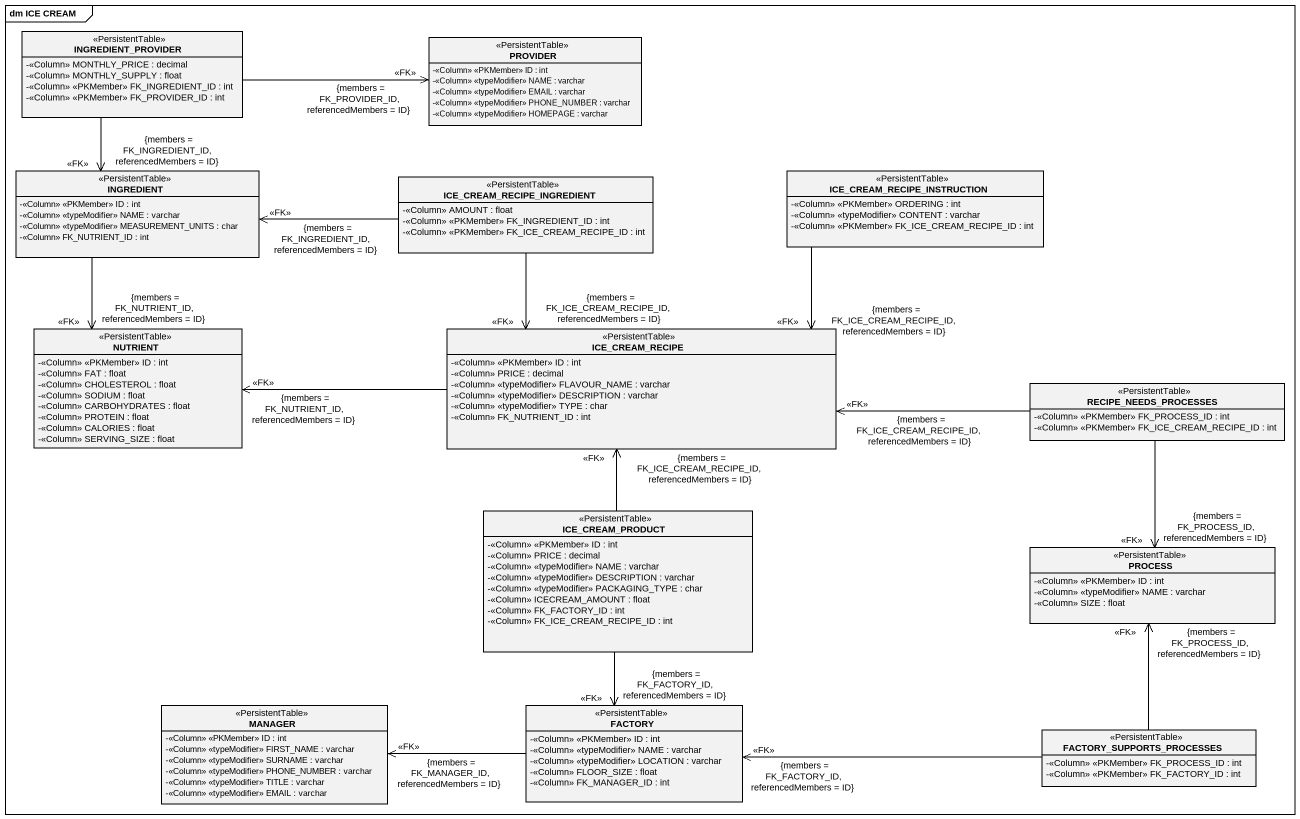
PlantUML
@startuml
mainframe dm ICE CREAM
hide circle
hide empty members
skinparam classAttributeIconSize 0
class INGREDIENT_PROVIDER <<PersistentTable>> {
  -<<Column>> MONTHLY_PRICE : decimal
  -<<Column>> MONTHLY_SUPPLY : float
  -<<Column>> <<PKMember>> FK_INGREDIENT_ID : int
  -<<Column>> <<PKMember>> FK_PROVIDER_ID : int
}
class PROVIDER <<PersistentTable>> {
  -<<Column>> <<PKMember>> ID : int
  -<<Column>> <<typeModifier>> NAME : varchar
  -<<Column>> <<typeModifier>> EMAIL : varchar
  -<<Column>> <<typeModifier>> PHONE_NUMBER : varchar
  -<<Column>> <<typeModifier>> HOMEPAGE : varchar
}
class INGREDIENT <<PersistentTable>> {
  -<<Column>> <<PKMember>> ID : int
  -<<Column>> <<typeModifier>> NAME : varchar
  -<<Column>> <<typeModifier>> MEASUREMENT_UNITS : char
  -<<Column>> FK_NUTRIENT_ID : int
}
class ICE_CREAM_RECIPE_INGREDIENT <<PersistentTable>> {
  -<<Column>> AMOUNT : float
  -<<Column>> <<PKMember>> FK_INGREDIENT_ID : int
  -<<Column>> <<PKMember>> FK_ICE_CREAM_RECIPE_ID : int
}
class ICE_CREAM_RECIPE_INSTRUCTION <<PersistentTable>> {
  -<<Column>> <<PKMember>> ORDERING : int
  -<<Column>> <<typeModifier>> CONTENT : varchar
  -<<Column>> <<PKMember>> FK_ICE_CREAM_RECIPE_ID : int
}
class NUTRIENT <<PersistentTable>> {
  -<<Column>> <<PKMember>> ID : int
  -<<Column>> FAT : float
  -<<Column>> CHOLESTEROL : float
  -<<Column>> SODIUM : float
  -<<Column>> CARBOHYDRATES : float
  -<<Column>> PROTEIN : float
  -<<Column>> CALORIES : float
  -<<Column>> SERVING_SIZE : float
}
class ICE_CREAM_RECIPE <<PersistentTable>> {
  -<<Column>> <<PKMember>> ID : int
  -<<Column>> PRICE : decimal
  -<<Column>> <<typeModifier>> FLAVOUR_NAME : varchar
  -<<Column>> <<typeModifier>> DESCRIPTION : varchar
  -<<Column>> <<typeModifier>> TYPE : char
  -<<Column>> FK_NUTRIENT_ID : int
}
class RECIPE_NEEDS_PROCESSES <<PersistentTable>> {
  -<<Column>> <<PKMember>> FK_PROCESS_ID : int
  -<<Column>> <<PKMember>> FK_ICE_CREAM_RECIPE_ID : int
}
class ICE_CREAM_PRODUCT <<PersistentTable>> {
  -<<Column>> <<PKMember>> ID : int
  -<<Column>> PRICE : decimal
  -<<Column>> <<typeModifier>> NAME : varchar
  -<<Column>> <<typeModifier>> DESCRIPTION : varchar
  -<<Column>> <<typeModifier>> PACKAGING_TYPE : char
  -<<Column>> ICECREAM_AMOUNT : float
  -<<Column>> FK_FACTORY_ID : int
  -<<Column>> FK_ICE_CREAM_RECIPE_ID : int
}
class "PROCESS" as PROCESS_ <<PersistentTable>> {
  -<<Column>> <<PKMember>> ID : int
  -<<Column>> <<typeModifier>> NAME : varchar
  -<<Column>> SIZE : float
}
class MANAGER <<PersistentTable>> {
  -<<Column>> <<PKMember>> ID : int
  -<<Column>> <<typeModifier>> FIRST_NAME : varchar
  -<<Column>> <<typeModifier>> SURNAME : varchar
  -<<Column>> <<typeModifier>> PHONE_NUMBER : varchar
  -<<Column>> <<typeModifier>> TITLE : varchar
  -<<Column>> <<typeModifier>> EMAIL : varchar
}
class FACTORY <<PersistentTable>> {
  -<<Column>> <<PKMember>> ID : int
  -<<Column>> <<typeModifier>> NAME : varchar
  -<<Column>> <<typeModifier>> LOCATION : varchar
  -<<Column>> FLOOR_SIZE : float
  -<<Column>> FK_MANAGER_ID : int
}
class FACTORY_SUPPORTS_PROCESSES <<PersistentTable>> {
  -<<Column>> <<PKMember>> FK_PROCESS_ID : int
  -<<Column>> <<PKMember>> FK_FACTORY_ID : int
}
INGREDIENT_PROVIDER -right-> "<<FK>>\n{members = FK_PROVIDER_ID, referencedMembers = ID}" PROVIDER
INGREDIENT_PROVIDER --> "<<FK>>\n{members = FK_INGREDIENT_ID, referencedMembers = ID}" INGREDIENT
INGREDIENT --> "<<FK>>\n{members = FK_NUTRIENT_ID, referencedMembers = ID}" NUTRIENT
ICE_CREAM_RECIPE_INGREDIENT -left-> "<<FK>>\n{members = FK_INGREDIENT_ID, referencedMembers = ID}" INGREDIENT
ICE_CREAM_RECIPE_INGREDIENT --> "<<FK>>\n{members = FK_ICE_CREAM_RECIPE_ID, referencedMembers = ID}" ICE_CREAM_RECIPE
ICE_CREAM_RECIPE_INSTRUCTION --> "<<FK>>\n{members = FK_ICE_CREAM_RECIPE_ID, referencedMembers = ID}" ICE_CREAM_RECIPE
ICE_CREAM_RECIPE -left-> "<<FK>>\n{members = FK_NUTRIENT_ID, referencedMembers = ID}" NUTRIENT
RECIPE_NEEDS_PROCESSES -left-> "<<FK>>\n{members = FK_ICE_CREAM_RECIPE_ID, referencedMembers = ID}" ICE_CREAM_RECIPE
RECIPE_NEEDS_PROCESSES --> "<<FK>>\n{members = FK_PROCESS_ID, referencedMembers = ID}" PROCESS_
ICE_CREAM_PRODUCT -up-> "<<FK>>\n{members = FK_ICE_CREAM_RECIPE_ID, referencedMembers = ID}" ICE_CREAM_RECIPE
ICE_CREAM_PRODUCT --> "<<FK>>\n{members = FK_FACTORY_ID, referencedMembers = ID}" FACTORY
FACTORY -left-> "<<FK>>\n{members = FK_MANAGER_ID, referencedMembers = ID}" MANAGER
FACTORY_SUPPORTS_PROCESSES -up-> "<<FK>>\n{members = FK_PROCESS_ID, referencedMembers = ID}" PROCESS_
FACTORY_SUPPORTS_PROCESSES -left-> "<<FK>>\n{members = FK_FACTORY_ID, referencedMembers = ID}" FACTORY
@enduml
